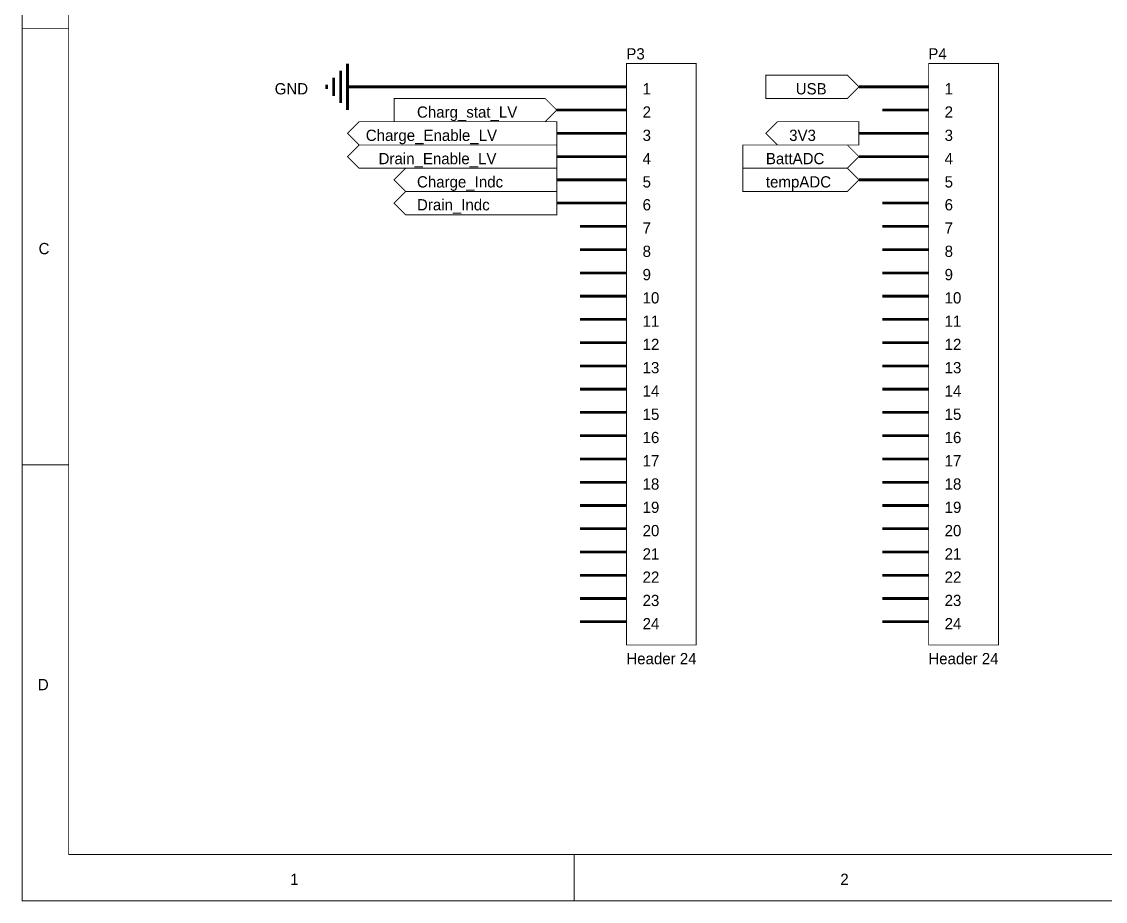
# Model space of a CAD drawing. Header units: millimetres. Extents: x 0 to 9.5, y 0 to 7.5.
# Drawn here: x -0.001 to 4.66, y -0.002 to 3.78 of the extents above; entities that cross this region are included whole.
import ezdxf

# ---------------------------------------------------------------- set-up
doc = ezdxf.new("R2010")
doc.units = ezdxf.units.MM
doc.header["$MEASUREMENT"] = 0
doc.layers.add('Sheet', color=255, linetype='Continuous')

msp = doc.modelspace()

# ---------------------------------------------------------------- linework, layer by layer
at = {"layer": 'Sheet', "const_width": 0.0039}
for points in [[(0.0008, 7.5), (0.0008, 0), (9.4996, 0), (9.4996, 7.5), (0.0008, 7.5), (0.0008, 7.5)], [(0.0008, 7.5), (9.4996, 7.5), (9.4996, 0), (0.0008, 0), (0.0008, 7.5)], [(0.2009, 7.2999), (0.2009, 0.1997), (9.2995, 0.1997), (9.2995, 7.2999), (0.2009, 7.2999), (0.2009, 7.2999)], [(0.2009, 7.2999), (9.2995, 7.2999), (9.2995, 0.1997), (0.2009, 0.1997), (0.2009, 7.2999)], [(2.6003, 3.5999), (2.6003, 1.0999), (2.9003, 1.0999), (2.9003, 3.5999), (2.6003, 3.5999), (2.6003, 3.5999)], [(2.6003, 3.5999), (2.9003, 3.5999), (2.9003, 1.0999), (2.6003, 1.0999), (2.6003, 3.5999)], [(3.9002, 3.5999), (3.9002, 1.0999), (4.2001, 1.0999), (4.2001, 3.5999), (3.9002, 3.5999), (3.9002, 3.5999)], [(3.9002, 3.5999), (4.2001, 3.5999), (4.2001, 1.0999), (3.9002, 1.0999), (3.9002, 3.5999)], [(3.2002, 3.4498), (3.2002, 3.5499), (3.5502, 3.5499), (3.6002, 3.4998), (3.5502, 3.4498), (3.2002, 3.4498)], [(3.2002, 3.4498), (3.2002, 3.5499), (3.5502, 3.5499), (3.6002, 3.4998), (3.5502, 3.4498), (3.2002, 3.4498)], [(1.6006, 3.3499), (1.6006, 3.4498), (2.2504, 3.4498), (2.3004, 3.4), (2.2504, 3.3499), (1.6006, 3.3499)], [(1.6006, 3.3499), (1.6006, 3.4498), (2.2504, 3.4498), (2.3004, 3.4), (2.2504, 3.3499), (1.6006, 3.3499)], [(1.4506, 3.2499), (1.4005, 3.2999), (1.4506, 3.3499), (2.3004, 3.3499), (2.3004, 3.2499), (1.4506, 3.2499)], [(1.4506, 3.2499), (1.4005, 3.2999), (1.4506, 3.3499), (2.3004, 3.3499), (2.3004, 3.2499), (1.4506, 3.2499)], [(3.2503, 3.2499), (3.2002, 3.2999), (3.2503, 3.3499), (3.6002, 3.3499), (3.6002, 3.2499), (3.2503, 3.2499)], [(3.2503, 3.2499), (3.2002, 3.2999), (3.2503, 3.3499), (3.6002, 3.3499), (3.6002, 3.2499), (3.2503, 3.2499)], [(1.4506, 3.1498), (1.4005, 3.1998), (1.4506, 3.2499), (2.3004, 3.2499), (2.3004, 3.1498), (1.4506, 3.1498)], [(1.4506, 3.1498), (1.4005, 3.1998), (1.4506, 3.2499), (2.3004, 3.2499), (2.3004, 3.1498), (1.4506, 3.1498)], [(3.1004, 3.1498), (3.1004, 3.2499), (3.5502, 3.2499), (3.6002, 3.1998), (3.5502, 3.1498), (3.1004, 3.1498)], [(3.1004, 3.1498), (3.1004, 3.2499), (3.5502, 3.2499), (3.6002, 3.1998), (3.5502, 3.1498), (3.1004, 3.1498)], [(1.6505, 3.0499), (1.6006, 3.1), (1.6505, 3.1498), (2.3004, 3.1498), (2.3004, 3.0499), (1.6505, 3.0499)], [(1.6505, 3.0499), (1.6006, 3.1), (1.6505, 3.1498), (2.3004, 3.1498), (2.3004, 3.0499), (1.6505, 3.0499)], [(3.1004, 3.0499), (3.1004, 3.1498), (3.5502, 3.1498), (3.6002, 3.1), (3.5502, 3.0499), (3.1004, 3.0499)], [(3.1004, 3.0499), (3.1004, 3.1498), (3.5502, 3.1498), (3.6002, 3.1), (3.5502, 3.0499), (3.1004, 3.0499)], [(1.6505, 2.9499), (1.6006, 2.9999), (1.6505, 3.0499), (2.3004, 3.0499), (2.3004, 2.9499), (1.6505, 2.9499)], [(1.6505, 2.9499), (1.6006, 2.9999), (1.6505, 3.0499), (2.3004, 3.0499), (2.3004, 2.9499), (1.6505, 2.9499)]]:
    msp.add_lwpolyline(points, close=True, dxfattribs=at)
at = {"layer": 'Sheet'}
for points, const_width in [([(0.0008, 3.75), (0.2007, 3.75)], 0.0039), ([(1.4005, 3.5999), (1.4005, 3.4)], 0.0118), ([(1.3405, 3.5399), (1.3405, 3.4598)], 0.0118), ([(1.3705, 3.5699), (1.3705, 3.43)], 0.0118), ([(1.3105, 3.5098), (1.3105, 3.4898)], 0.0118), ([(1.5006, 3.4998), (1.4005, 3.4998)], 0.0118), ([(2.4004, 3.4998), (1.5006, 3.4998)], 0.0118), ([(2.6003, 3.4998), (2.4004, 3.4998)], 0.0118), ([(3.6002, 3.4998), (3.7003, 3.4998)], 0.0118), ([(3.9002, 3.4998), (3.7003, 3.4998)], 0.0118), ([(2.3004, 3.4), (2.4004, 3.4)], 0.0118), ([(2.6003, 3.4), (2.4004, 3.4)], 0.0118), ([(3.9002, 3.4), (3.7003, 3.4)], 0.0118), ([(2.3004, 3.2999), (2.4004, 3.2999)], 0.0118), ([(2.6003, 3.2999), (2.4004, 3.2999)], 0.0118), ([(3.6002, 3.2999), (3.7003, 3.2999)], 0.0118), ([(3.9002, 3.2999), (3.7003, 3.2999)], 0.0118), ([(2.3004, 3.1998), (2.4004, 3.1998)], 0.0118), ([(2.6003, 3.1998), (2.4004, 3.1998)], 0.0118), ([(3.6002, 3.1998), (3.7003, 3.1998)], 0.0118), ([(3.9002, 3.1998), (3.7003, 3.1998)], 0.0118), ([(2.3004, 3.1), (2.4004, 3.1)], 0.0118), ([(2.6003, 3.1), (2.4004, 3.1)], 0.0118), ([(3.6002, 3.1), (3.7003, 3.1)], 0.0118), ([(3.9002, 3.1), (3.7003, 3.1)], 0.0118), ([(2.3004, 2.9999), (2.4004, 2.9999)], 0.0118), ([(2.6003, 2.9999), (2.4004, 2.9999)], 0.0118), ([(3.9002, 2.9999), (3.7003, 2.9999)], 0.0118), ([(2.6003, 2.8998), (2.4004, 2.8998)], 0.0118), ([(3.9002, 2.8998), (3.7003, 2.8998)], 0.0118), ([(2.6003, 2.8), (2.4004, 2.8)], 0.0118), ([(3.9002, 2.8), (3.7003, 2.8)], 0.0118), ([(2.6003, 2.6999), (2.4004, 2.6999)], 0.0118), ([(3.9002, 2.6999), (3.7003, 2.6999)], 0.0118), ([(2.6003, 2.5999), (2.4004, 2.5999)], 0.0118), ([(3.9002, 2.5999), (3.7003, 2.5999)], 0.0118), ([(2.6003, 2.5), (2.4004, 2.5)], 0.0118), ([(3.9002, 2.5), (3.7003, 2.5)], 0.0118), ([(2.6003, 2.3999), (2.4004, 2.3999)], 0.0118), ([(3.9002, 2.3999), (3.7003, 2.3999)], 0.0118), ([(2.6003, 2.2999), (2.4004, 2.2999)], 0.0118), ([(3.9002, 2.2999), (3.7003, 2.2999)], 0.0118), ([(2.6003, 2.1998), (2.4004, 2.1998)], 0.0118), ([(3.9002, 2.1998), (3.7003, 2.1998)], 0.0118), ([(2.6003, 2.0999), (2.4004, 2.0999)], 0.0118), ([(3.9002, 2.0999), (3.7003, 2.0999)], 0.0118), ([(2.6003, 1.9999), (2.4004, 1.9999)], 0.0118), ([(3.9002, 1.9999), (3.7003, 1.9999)], 0.0118), ([(0.0008, 1.875), (0.2007, 1.875)], 0.0039), ([(2.6003, 1.8998), (2.4004, 1.8998)], 0.0118), ([(3.9002, 1.8998), (3.7003, 1.8998)], 0.0118), ([(2.6003, 1.7999), (2.4004, 1.7999)], 0.0118), ([(3.9002, 1.7999), (3.7003, 1.7999)], 0.0118), ([(2.6003, 1.6999), (2.4004, 1.6999)], 0.0118), ([(3.9002, 1.6999), (3.7003, 1.6999)], 0.0118), ([(2.6003, 1.5998), (2.4004, 1.5998)], 0.0118), ([(3.9002, 1.5998), (3.7003, 1.5998)], 0.0118), ([(2.6003, 1.5), (2.4004, 1.5)], 0.0118), ([(3.9002, 1.5), (3.7003, 1.5)], 0.0118), ([(2.6003, 1.3999), (2.4004, 1.3999)], 0.0118), ([(3.9002, 1.3999), (3.7003, 1.3999)], 0.0118), ([(2.6003, 1.2998), (2.4004, 1.2998)], 0.0118), ([(3.9002, 1.2998), (3.7003, 1.2998)], 0.0118), ([(2.6003, 1.2), (2.4004, 1.2)], 0.0118), ([(3.9002, 1.2), (3.7003, 1.2)], 0.0118), ([(2.3754, 0), (2.3754, 0.1997)], 0.0039)]:
    msp.add_lwpolyline(points, dxfattribs=dict(at, const_width=const_width))

# ---------------------------------------------------------------- texts
for s, height, p in [('P3', 0.04837, (2.5997, 3.6174)), ('P4', 0.04837, (3.8987, 3.6174)), ('GND', 0.04837, (1.0872, 3.4673)), ('1', 0.0484, (2.6697, 3.4673)), ('USB', 0.04837, (3.3284, 3.4673)), ('1', 0.0484, (3.9688, 3.4673)), ('Charg_stat_LV', 0.048366, (1.6992, 3.3672)), ('2', 0.0484, (2.6697, 3.3672)), ('2', 0.0484, (3.9688, 3.3672)), ('Charge_Enable_LV', 0.048366, (1.4791, 3.2672)), ('3', 0.0484, (2.6697, 3.2672)), ('3V3', 0.04837, (3.3001, 3.2672)), ('3', 0.0484, (3.9688, 3.2672)), ('Drain_Enable_LV', 0.048366, (1.5341, 3.1671)), ('4', 0.0484, (2.6697, 3.1671)), ('BattADC', 0.04837, (3.2, 3.1671)), ('4', 0.0484, (3.9688, 3.1671)), ('Charge_Indc', 0.048366, (1.6992, 3.067)), ('5', 0.0484, (2.6697, 3.067)), ('tempADC', 0.04837, (3.2, 3.067)), ('5', 0.0484, (3.9688, 3.067)), ('Drain_Indc', 0.04837, (1.6992, 2.9686)), ('6', 0.0484, (2.6697, 2.9686)), ('6', 0.0484, (3.9688, 2.9686)), ('7', 0.0484, (2.6697, 2.8686)), ('7', 0.0484, (3.9688, 2.8686)), ('C', 0.0484, (0.0717, 2.7802)), ('8', 0.0484, (2.6697, 2.7685)), ('8', 0.0484, (3.9688, 2.7685)), ('9', 0.0484, (2.6697, 2.6684)), ('9', 0.0484, (3.9688, 2.6684)), ('10', 0.04837, (2.6697, 2.5684)), ('10', 0.04837, (3.9688, 2.5684)), ('11', 0.04837, (2.6697, 2.4683)), ('11', 0.04837, (3.9688, 2.4683)), ('12', 0.04837, (2.6697, 2.3682)), ('12', 0.04837, (3.9688, 2.3682)), ('13', 0.04837, (2.6697, 2.2682)), ('13', 0.04837, (3.9688, 2.2682)), ('14', 0.04837, (2.6697, 2.1681)), ('14', 0.04837, (3.9688, 2.1681)), ('15', 0.04837, (2.6697, 2.068)), ('15', 0.04837, (3.9688, 2.068)), ('16', 0.04837, (2.6697, 1.968)), ('16', 0.04837, (3.9688, 1.968)), ('17', 0.04837, (2.6697, 1.8679)), ('17', 0.04837, (3.9688, 1.8679)), ('18', 0.04837, (2.6697, 1.7678)), ('18', 0.04837, (3.9688, 1.7678)), ('19', 0.04837, (2.6697, 1.6678)), ('19', 0.04837, (3.9688, 1.6678)), ('20', 0.04837, (2.6697, 1.5677)), ('20', 0.04837, (3.9688, 1.5677)), ('21', 0.04837, (2.6697, 1.4676)), ('21', 0.04837, (3.9688, 1.4676)), ('22', 0.04837, (2.6697, 1.3676)), ('22', 0.04837, (3.9688, 1.3676)), ('23', 0.04837, (2.6697, 1.2675)), ('23', 0.04837, (3.9688, 1.2675)), ('24', 0.04837, (2.6697, 1.1674)), ('24', 0.04837, (3.9688, 1.1674)), ('Header 24', 0.04837, (2.5997, 1.0173)), ('Header 24', 0.04837, (3.8987, 1.0173)), ('D', 0.0484, (0.0684, 0.9056)), ('1', 0.0484, (1.1539, 0.0684)), ('2', 0.0484, (3.5202, 0.0684))]:
    msp.add_text(s, height=height, dxfattribs=at).set_placement(p)

doc.saveas('drawing.dxf')
